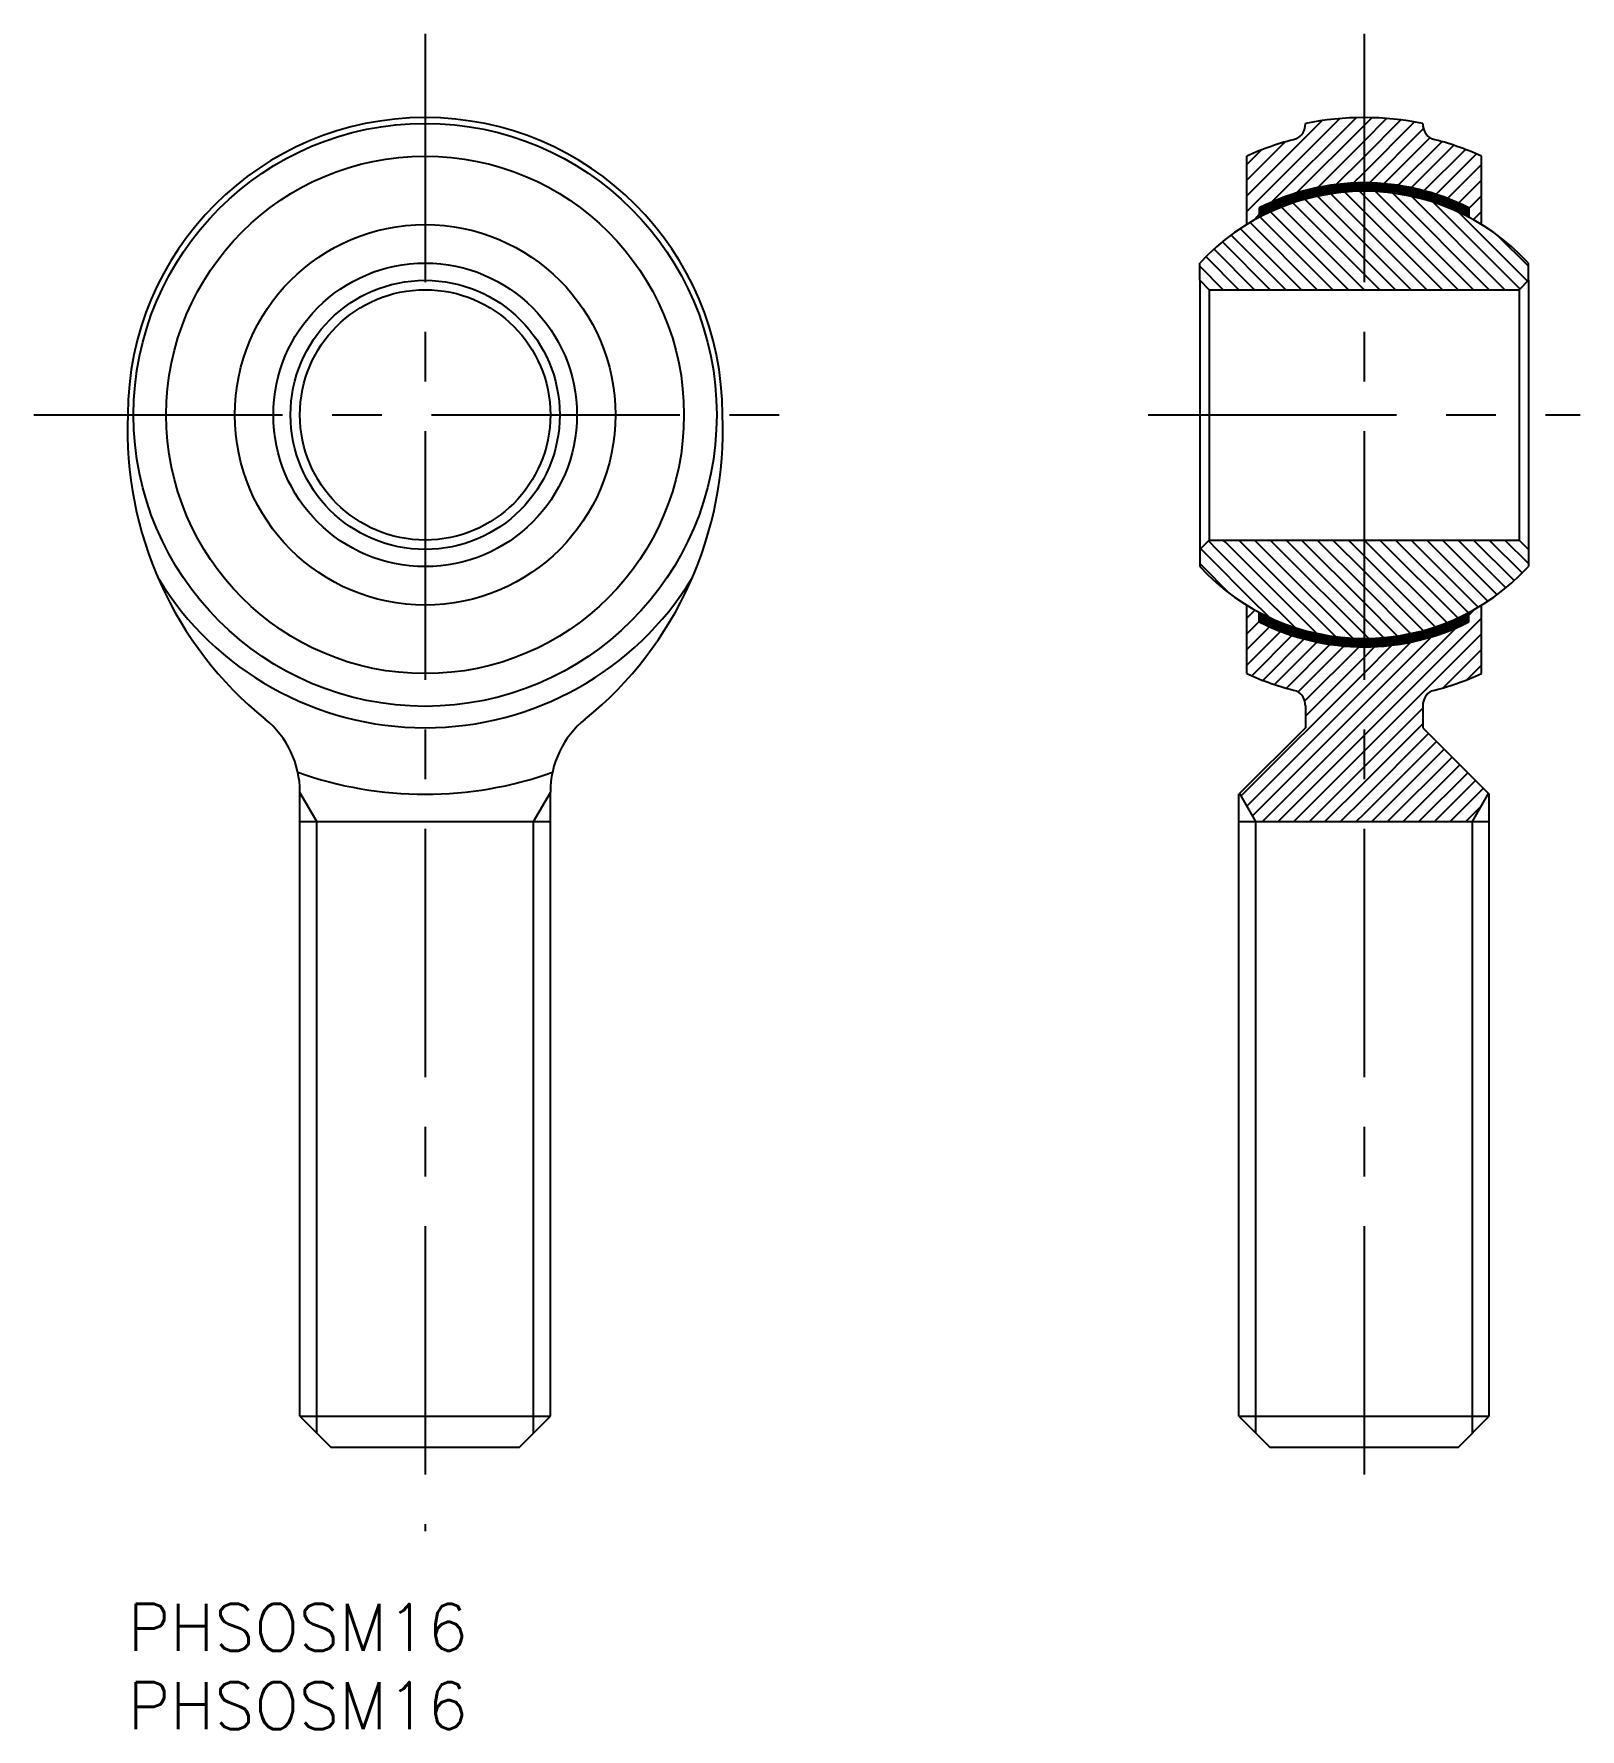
# Model space of a CAD drawing. Extents: x -6 to 93, y -8 to 100.
import ezdxf

# ---------------------------------------------------------------- set-up
doc = ezdxf.new("R2010")
doc.units = 0
doc.header["$LTSCALE"] = 0.5
doc.linetypes.add('CENTER', pattern=[50.8, 31.75, -6.35, 6.35, -6.35])
for name, color, linetype in [('MSM_CENTER', 1, 'CENTER'), ('MSM_CONTINUOUS', 7, 'CONTINUOUS'), ('MSM_NARROW', 5, 'CONTINUOUS'), ('MSM_PART_NUMBER', 7, 'CONTINUOUS')]:
    doc.layers.add(name, color=color, linetype=linetype)
doc.styles.get("Standard").update_dxf_attribs({"font": 'txt.shx', "height": 3, "bigfont": 'bigfont.shx'})

msp = doc.modelspace()

# ---------------------------------------------------------------- linework, layer by layer
at = {"layer": 'MSM_CENTER'}
for p, q in [((19, 100.35), (19, 4.65)), ((79, 100.35), (79, 5.65)), ((-6, 76), (44, 76)), ((65.2, 76), (92.8, 76))]:
    msp.add_line(p, q, dxfattribs=at)
at = {"layer": 'MSM_CONTINUOUS'}
for p, q in [((75.25, 94.6), (75.25, 94.63)), ((82.75, 94.6), (82.75, 94.63)), ((71.5, 88.16), (71.5, 92.54)), ((86.5, 88.16), (86.5, 92.54)), ((72.3, 89.23), (72.3, 88.62)), ((85.7, 89.23), (85.7, 88.62)), ((68.5, 84.6), (68.5, 85.69)), ((89.5, 84.6), (89.5, 85.69)), ((68.5, 84.6), (69.1, 84)), ((68.5, 84.6), (68.5, 67.4)), ((89.5, 84.6), (88.9, 84)), ((89.5, 84.6), (89.5, 67.4)), ((69.1, 84), (88.9, 84)), ((69.1, 84), (69.1, 68)), ((88.9, 84), (88.9, 68)), ((68.5, 67.4), (69.1, 68)), ((68.5, 67.4), (68.5, 66.31)), ((69.1, 68), (88.9, 68)), ((89.5, 67.4), (88.9, 68)), ((89.5, 67.4), (89.5, 66.31)), ((71.5, 59.46), (71.5, 63.84)), ((72.3, 62.77), (72.3, 63.38)), ((85.7, 62.77), (85.7, 63.38)), ((86.5, 59.46), (86.5, 63.84)), ((75.25, 57.4), (75.25, 56)), ((82.75, 57.4), (82.75, 56)), ((75.25, 56), (71, 51.75)), ((82.75, 56), (87, 51.75)), ((11, 12), (11, 51.89)), ((27, 12), (27, 51.89)), ((71, 12), (71, 51.75)), ((87, 12), (87, 51.75)), ((11, 50), (27, 50)), ((71, 50), (87, 50)), ((11, 12), (27, 12)), ((11, 12), (13, 10)), ((25, 10), (27, 12)), ((71, 12), (87, 12)), ((71, 12), (73, 10)), ((85, 10), (87, 12)), ((25, 10), (13, 10)), ((85, 10), (73, 10))]:
    msp.add_line(p, q, dxfattribs=at)
for radius in [18.63, 16.54, 12.16, 9.7, 8.6, 8]:
    msp.add_circle((19, 76), radius, dxfattribs=at)
for centre, radius, start, end in [((19, 76), 19, 0, 180), ((74.15, 94.6), 1.1, 299.2292, 0), ((79, 76), 19, 78.6169, 101.3831), ((83.85, 94.6), 1.1, 180, 240.7708), ((79, 76), 18.16, 103.7389, 114.3937), ((79, 76), 18.16, 65.6063, 76.2611), ((79, 76), 14.29, 42.7114, 137.2886), ((79, 76), 14.83, 63.1318, 116.8682), ((23.77, 75.02), 23.79, 177.641, 230.9446), ((14.23, 75.02), 23.79, 309.0554, 2.359), ((79, 76), 14.29, 222.7114, 317.2886), ((19, 76), 20, 211.4825, 328.5175), ((79, 76), 14.83, 243.1318, 296.8682), ((79, 76), 18.16, 245.6063, 256.2611), ((79, 76), 18.16, 283.7389, 294.3937), ((74.15, 57.4), 1.1, 0, 60.7708), ((83.85, 57.4), 1.1, 119.2292, 180), ((5, 51.89), 6, 0, 50.9446), ((33, 51.89), 6, 129.0554, 180), ((19, 76), 24.25, 250.3982, 289.6018)]:
    msp.add_arc(centre, radius, start, end, dxfattribs=at)
at = {"layer": 'MSM_NARROW'}
for p, q in [((71.5, 89), (77.43, 94.93)), ((71.5, 90), (76.31, 94.81)), ((73.11, 89.61), (78.49, 94.99)), ((74.69, 90.19), (79, 94.5)), ((79, 94.5), (79.49, 94.99)), ((79, 93.5), (80.44, 94.94)), ((79, 92.5), (81.35, 94.85)), ((79, 91.5), (82.22, 94.72)), ((79.32, 90.82), (82.8, 94.3)), ((71.5, 91), (73.94, 93.44)), ((76.02, 90.52), (79, 93.5)), ((80.27, 90.77), (83.21, 93.71)), ((81.16, 90.66), (83.96, 93.46)), ((82.01, 90.51), (84.73, 93.23)), ((71.5, 92), (72.42, 92.92)), ((77.22, 90.72), (79, 92.5)), ((82.82, 90.32), (85.47, 92.97)), ((83.59, 90.09), (86.18, 92.68)), ((78.31, 90.81), (79, 91.5)), ((84.33, 89.83), (86.5, 92)), ((74.01, 89.39), (74.01, 89.96)), ((74.12, 89.43), (74.12, 90)), ((74.23, 89.46), (74.23, 90.03)), ((74.33, 89.5), (74.33, 90.07)), ((74.44, 89.54), (74.44, 90.1)), ((74.55, 89.57), (74.55, 90.14)), ((74.65, 89.61), (74.65, 90.17)), ((74.76, 89.64), (74.76, 90.21)), ((74.86, 89.67), (74.86, 90.24)), ((74.97, 89.7), (74.97, 90.26)), ((75.08, 89.73), (75.08, 90.29)), ((75.18, 89.76), (75.18, 90.32)), ((75.29, 89.79), (75.29, 90.35)), ((75.39, 89.82), (75.39, 90.38)), ((75.5, 89.85), (75.5, 90.41)), ((75.61, 89.88), (75.61, 90.43)), ((75.71, 89.9), (75.71, 90.46)), ((75.82, 89.93), (75.82, 90.48)), ((75.92, 89.95), (75.92, 90.5)), ((76.03, 89.97), (76.03, 90.52)), ((79, 87), (76.03, 89.97)), ((76.14, 89.99), (76.14, 90.54)), ((76.24, 90.02), (76.24, 90.57)), ((76.35, 90.04), (76.35, 90.59)), ((76.45, 90.06), (76.45, 90.61)), ((76.56, 90.08), (76.56, 90.62)), ((76.67, 90.09), (76.67, 90.64)), ((76.77, 90.11), (76.77, 90.65)), ((76.88, 90.13), (76.88, 90.67)), ((79, 88), (76.88, 90.12)), ((76.98, 90.14), (76.98, 90.69)), ((77.09, 90.16), (77.09, 90.7)), ((77.2, 90.17), (77.2, 90.72)), ((77.3, 90.19), (77.3, 90.73)), ((77.41, 90.2), (77.41, 90.74)), ((77.52, 90.21), (77.52, 90.75)), ((77.62, 90.22), (77.62, 90.76)), ((77.73, 90.23), (77.73, 90.77)), ((79, 89), (77.77, 90.23)), ((77.83, 90.24), (77.83, 90.78)), ((77.94, 90.25), (77.94, 90.79)), ((78.05, 90.26), (78.05, 90.8)), ((78.15, 90.26), (78.15, 90.8)), ((78.26, 90.27), (78.26, 90.81)), ((78.36, 90.27), (78.36, 90.81)), ((78.47, 90.27), (78.47, 90.81)), ((78.58, 90.28), (78.58, 90.82)), ((78.68, 90.28), (78.68, 90.82)), ((79, 90), (78.72, 90.28)), ((78.79, 90.28), (78.79, 90.82)), ((78.89, 90.29), (78.89, 90.83)), ((79, 90.29), (79, 90.83)), ((85, 84), (79, 90)), ((79.11, 90.29), (79.11, 90.83)), ((79.21, 90.28), (79.21, 90.82)), ((79.32, 90.28), (79.32, 90.82)), ((79.42, 90.28), (79.42, 90.82)), ((79.53, 90.27), (79.53, 90.81)), ((79.64, 90.27), (79.64, 90.81)), ((86, 84), (79.73, 90.27)), ((79.74, 90.27), (79.74, 90.81)), ((79.85, 90.26), (79.85, 90.8)), ((79.95, 90.26), (79.95, 90.8)), ((80.06, 90.25), (80.06, 90.79)), ((80.17, 90.24), (80.17, 90.78)), ((80.27, 90.23), (80.27, 90.77)), ((80.38, 90.22), (80.38, 90.76)), ((80.48, 90.21), (80.48, 90.75)), ((80.59, 90.2), (80.59, 90.74)), ((80.7, 90.19), (80.7, 90.73)), ((80.8, 90.17), (80.8, 90.72)), ((87, 84), (80.83, 90.17)), ((80.91, 90.16), (80.91, 90.7)), ((81.02, 90.14), (81.02, 90.69)), ((81.12, 90.13), (81.12, 90.67)), ((81.23, 90.11), (81.23, 90.65)), ((81.33, 90.09), (81.33, 90.64)), ((81.44, 90.08), (81.44, 90.62)), ((81.55, 90.06), (81.55, 90.61)), ((81.65, 90.04), (81.65, 90.59)), ((81.76, 90.02), (81.76, 90.57)), ((81.86, 89.99), (81.86, 90.54)), ((81.97, 89.97), (81.97, 90.52)), ((88, 84), (82.05, 89.95)), ((82.08, 89.95), (82.08, 90.5)), ((82.18, 89.93), (82.18, 90.48)), ((82.29, 89.9), (82.29, 90.46)), ((82.39, 89.88), (82.39, 90.43)), ((82.5, 89.85), (82.5, 90.41)), ((82.61, 89.82), (82.61, 90.38)), ((82.71, 89.79), (82.71, 90.35)), ((82.82, 89.76), (82.82, 90.32)), ((82.92, 89.73), (82.92, 90.29)), ((83.03, 89.7), (83.03, 90.26)), ((83.14, 89.67), (83.14, 90.24)), ((83.24, 89.64), (83.24, 90.21)), ((83.35, 89.61), (83.35, 90.17)), ((83.45, 89.57), (83.45, 90.14)), ((83.56, 89.54), (83.56, 90.1)), ((83.67, 89.5), (83.67, 90.07)), ((83.77, 89.46), (83.77, 90.03)), ((83.88, 89.43), (83.88, 90)), ((83.99, 89.39), (83.99, 89.96)), ((85.04, 89.54), (86.5, 91)), ((85.7, 89.2), (86.5, 90)), ((72.32, 88.63), (72.32, 89.24)), ((72.42, 88.68), (72.42, 89.29)), ((72.53, 88.74), (72.53, 89.34)), ((72.64, 88.79), (72.64, 89.39)), ((72.74, 88.84), (72.74, 89.44)), ((72.85, 88.89), (72.85, 89.49)), ((72.95, 88.94), (72.95, 89.54)), ((78, 84), (73.02, 88.98)), ((73.06, 89), (73.06, 89.59)), ((73.17, 89.04), (73.17, 89.63)), ((73.27, 89.09), (73.27, 89.67)), ((73.38, 89.13), (73.38, 89.71)), ((73.48, 89.18), (73.48, 89.76)), ((73.59, 89.22), (73.59, 89.8)), ((73.7, 89.26), (73.7, 89.84)), ((79, 84), (73.72, 89.28)), ((73.8, 89.31), (73.8, 89.88)), ((73.91, 89.35), (73.91, 89.93)), ((79, 85), (74.45, 89.55)), ((79, 86), (75.22, 89.78)), ((84, 84), (79, 89)), ((88.95, 84.05), (83.41, 89.59)), ((84.09, 89.35), (84.09, 89.93)), ((84.2, 89.31), (84.2, 89.88)), ((84.3, 89.26), (84.3, 89.84)), ((84.41, 89.22), (84.41, 89.8)), ((84.52, 89.18), (84.52, 89.76)), ((84.62, 89.13), (84.62, 89.71)), ((84.73, 89.09), (84.73, 89.67)), ((84.83, 89.04), (84.83, 89.63)), ((84.94, 89), (84.94, 89.59)), ((85.05, 88.94), (85.05, 89.54)), ((89.45, 84.55), (85.06, 88.94)), ((85.15, 88.89), (85.15, 89.49)), ((85.26, 88.84), (85.26, 89.44)), ((85.36, 88.79), (85.36, 89.39)), ((85.47, 88.74), (85.47, 89.34)), ((85.58, 88.68), (85.58, 89.29)), ((85.68, 88.63), (85.68, 89.24)), ((85.97, 88.47), (86.5, 89)), ((75, 84), (71.1, 87.9)), ((76, 84), (71.71, 88.29)), ((71.88, 88.38), (72.3, 88.8)), ((77, 84), (72.36, 88.64)), ((83, 84), (79, 88)), ((73, 84), (69.95, 87.05)), ((74, 84), (70.51, 87.49)), ((82, 84), (79, 87)), ((89.5, 85.5), (87.57, 87.43)), ((71, 84), (68.9, 86.1)), ((72, 84), (69.41, 86.59)), ((81, 84), (79, 86)), ((70, 84), (68.5, 85.5)), ((80, 84), (79, 85)), ((69.12, 66.88), (68.55, 67.45)), ((69.64, 67.36), (69.05, 67.95)), ((72.13, 64.87), (69.64, 67.36)), ((70.16, 67.84), (70, 68)), ((72.52, 65.48), (70.16, 67.84)), ((72.9, 66.1), (71, 68)), ((73.28, 66.72), (72, 68)), ((73.66, 67.34), (73, 68)), ((79, 62), (73.66, 67.34)), ((74.04, 67.96), (74, 68)), ((79, 63), (74.04, 67.96)), ((79, 64), (75, 68)), ((79, 65), (76, 68)), ((79, 66), (77, 68)), ((79, 67), (78, 68)), ((84.28, 62.72), (79, 68)), ((84.98, 63.02), (80, 68)), ((85.64, 63.36), (81, 68)), ((86.29, 63.71), (82, 68)), ((86.9, 64.1), (83, 68)), ((87.49, 64.51), (84, 68)), ((88.05, 64.95), (85, 68)), ((88.59, 65.41), (86, 68)), ((89.1, 65.9), (87, 68)), ((89.5, 66.5), (88, 68)), ((68.6, 66.4), (68.5, 66.5)), ((70.43, 64.57), (68.6, 66.4)), ((71.75, 64.25), (69.12, 66.88)), ((77.17, 61.83), (72.9, 66.1)), ((78.27, 61.73), (73.28, 66.72)), ((83.55, 62.45), (79, 67)), ((75.95, 62.05), (72.52, 65.48)), ((82.78, 62.22), (79, 66)), ((72.94, 63.06), (71.75, 64.25)), ((74.59, 62.41), (72.13, 64.87)), ((81.97, 62.03), (79, 65)), ((81.12, 61.88), (79, 64)), ((71.5, 63), (72.03, 63.53)), ((72.32, 62.76), (72.32, 63.37)), ((72.42, 62.71), (72.42, 63.32)), ((72.53, 62.66), (72.53, 63.26)), ((72.64, 62.61), (72.64, 63.21)), ((72.74, 62.56), (72.74, 63.16)), ((72.85, 62.51), (72.85, 63.11)), ((72.95, 62.46), (72.95, 63.06)), ((73.06, 62.41), (73.06, 63)), ((73.17, 62.37), (73.17, 62.96)), ((73.27, 62.33), (73.27, 62.91)), ((73.38, 62.29), (73.38, 62.87)), ((80.23, 61.77), (79, 63)), ((79, 55.5), (86.5, 63)), ((84.62, 62.29), (84.62, 62.87)), ((84.73, 62.33), (84.73, 62.91)), ((84.83, 62.37), (84.83, 62.96)), ((84.94, 62.41), (84.94, 63)), ((85.05, 62.46), (85.05, 63.06)), ((85.15, 62.51), (85.15, 63.11)), ((85.26, 62.56), (85.26, 63.16)), ((85.36, 62.61), (85.36, 63.21)), ((85.47, 62.66), (85.47, 63.26)), ((85.58, 62.71), (85.58, 63.32)), ((85.68, 62.76), (85.68, 63.37)), ((85.7, 63.2), (86.12, 63.62)), ((71.5, 62), (72.3, 62.8)), ((71.5, 61), (72.96, 62.46)), ((71.5, 60), (73.67, 62.17)), ((71.82, 59.32), (74.41, 61.91)), ((73.48, 62.24), (73.48, 62.82)), ((73.59, 62.2), (73.59, 62.78)), ((73.7, 62.16), (73.7, 62.74)), ((73.8, 62.12), (73.8, 62.69)), ((73.91, 62.07), (73.91, 62.65)), ((74.01, 62.04), (74.01, 62.61)), ((74.12, 62), (74.12, 62.57)), ((74.23, 61.97), (74.23, 62.54)), ((74.33, 61.93), (74.33, 62.5)), ((74.44, 61.9), (74.44, 62.46)), ((74.55, 61.86), (74.55, 62.43)), ((74.65, 61.83), (74.65, 62.39)), ((74.76, 61.79), (74.76, 62.36)), ((74.86, 61.76), (74.86, 62.33)), ((74.97, 61.74), (74.97, 62.3)), ((75.08, 61.71), (75.08, 62.27)), ((75.18, 61.68), (75.18, 62.24)), ((75.29, 61.65), (75.29, 62.21)), ((75.39, 61.62), (75.39, 62.18)), ((75.5, 61.59), (75.5, 62.15)), ((75.61, 61.57), (75.61, 62.12)), ((75.71, 61.54), (75.71, 62.1)), ((75.82, 61.52), (75.82, 62.07)), ((75.92, 61.5), (75.92, 62.05)), ((76.03, 61.48), (76.03, 62.03)), ((76.14, 61.46), (76.14, 62.01)), ((76.24, 61.43), (76.24, 61.98)), ((76.35, 61.41), (76.35, 61.96)), ((76.45, 61.39), (76.45, 61.94)), ((76.56, 61.38), (76.56, 61.92)), ((76.67, 61.36), (76.67, 61.91)), ((76.77, 61.35), (76.77, 61.89)), ((76.88, 61.33), (76.88, 61.87)), ((76.98, 61.31), (76.98, 61.86)), ((77.09, 61.3), (77.09, 61.84)), ((77.2, 61.28), (77.2, 61.83)), ((77.3, 61.27), (77.3, 61.81)), ((77.41, 61.26), (77.41, 61.8)), ((77.52, 61.25), (77.52, 61.79)), ((77.62, 61.24), (77.62, 61.78)), ((77.73, 61.23), (77.73, 61.77)), ((77.83, 61.22), (77.83, 61.76)), ((79, 56.5), (84.89, 62.39)), ((79.28, 61.72), (79, 62)), ((79, 54.5), (86.5, 62)), ((79, 57.5), (83.31, 61.81)), ((80.17, 61.22), (80.17, 61.76)), ((80.27, 61.23), (80.27, 61.77)), ((80.38, 61.24), (80.38, 61.78)), ((80.48, 61.25), (80.48, 61.79)), ((80.59, 61.26), (80.59, 61.8)), ((80.7, 61.27), (80.7, 61.81)), ((80.8, 61.28), (80.8, 61.83)), ((80.91, 61.3), (80.91, 61.84)), ((81.02, 61.31), (81.02, 61.86)), ((81.12, 61.33), (81.12, 61.87)), ((81.23, 61.35), (81.23, 61.89)), ((81.33, 61.36), (81.33, 61.91)), ((81.44, 61.38), (81.44, 61.92)), ((81.55, 61.39), (81.55, 61.94)), ((81.65, 61.41), (81.65, 61.96)), ((81.76, 61.43), (81.76, 61.98)), ((81.86, 61.46), (81.86, 62.01)), ((81.97, 61.48), (81.97, 62.03)), ((82.08, 61.5), (82.08, 62.05)), ((82.18, 61.52), (82.18, 62.07)), ((82.29, 61.54), (82.29, 62.1)), ((82.39, 61.57), (82.39, 62.12)), ((82.5, 61.59), (82.5, 62.15)), ((82.61, 61.62), (82.61, 62.18)), ((82.71, 61.65), (82.71, 62.21)), ((82.82, 61.68), (82.82, 62.24)), ((82.92, 61.71), (82.92, 62.27)), ((83.03, 61.74), (83.03, 62.3)), ((83.14, 61.76), (83.14, 62.33)), ((83.24, 61.79), (83.24, 62.36)), ((83.35, 61.83), (83.35, 62.39)), ((83.45, 61.86), (83.45, 62.43)), ((83.56, 61.9), (83.56, 62.46)), ((83.67, 61.93), (83.67, 62.5)), ((83.77, 61.97), (83.77, 62.54)), ((83.88, 62), (83.88, 62.57)), ((83.99, 62.04), (83.99, 62.61)), ((84.09, 62.07), (84.09, 62.65)), ((84.2, 62.12), (84.2, 62.69)), ((84.3, 62.16), (84.3, 62.74)), ((84.41, 62.2), (84.41, 62.78)), ((84.52, 62.24), (84.52, 62.82)), ((72.53, 59.03), (75.18, 61.68)), ((73.27, 58.77), (75.99, 61.49)), ((74.04, 58.54), (76.84, 61.34)), ((74.79, 58.29), (77.73, 61.23)), ((75.2, 57.7), (78.68, 61.18)), ((77.94, 61.21), (77.94, 61.75)), ((78.05, 61.2), (78.05, 61.74)), ((78.15, 61.2), (78.15, 61.74)), ((78.26, 61.19), (78.26, 61.73)), ((78.36, 61.19), (78.36, 61.73)), ((78.47, 61.19), (78.47, 61.73)), ((78.58, 61.18), (78.58, 61.72)), ((78.68, 61.18), (78.68, 61.72)), ((78.79, 61.18), (78.79, 61.72)), ((78.89, 61.17), (78.89, 61.71)), ((79, 61.17), (79, 61.71)), ((79, 58.5), (81.98, 61.48)), ((79, 59.5), (80.78, 61.28)), ((79, 60.5), (79.69, 61.19)), ((79.11, 61.17), (79.11, 61.71)), ((79.21, 61.18), (79.21, 61.72)), ((79.32, 61.18), (79.32, 61.72)), ((79.42, 61.18), (79.42, 61.72)), ((79.53, 61.19), (79.53, 61.73)), ((79.64, 61.19), (79.64, 61.73)), ((79.74, 61.19), (79.74, 61.73)), ((79.85, 61.2), (79.85, 61.74)), ((79.95, 61.2), (79.95, 61.74)), ((80.06, 61.21), (80.06, 61.75)), ((84.06, 58.56), (86.5, 61)), ((75.25, 56.75), (79, 60.5)), ((85.58, 59.08), (86.5, 60)), ((71.14, 51.64), (79, 59.5)), ((71.5, 51), (79, 58.5)), ((71.87, 50.37), (79, 57.5)), ((72.5, 50), (79, 56.5)), ((79, 53.5), (82.75, 57.25)), ((73.5, 50), (79, 55.5)), ((79, 52.5), (82.75, 56.25)), ((79, 51.5), (83.12, 55.63)), ((74.5, 50), (79, 54.5)), ((79, 50.5), (83.62, 55.13)), ((79.5, 50), (84.12, 54.63)), ((75.5, 50), (79, 53.5)), ((80.5, 50), (84.62, 54.13)), ((81.5, 50), (85.12, 53.63)), ((82.5, 50), (85.62, 53.13)), ((76.5, 50), (79, 52.5)), ((83.5, 50), (86.12, 52.63)), ((84.5, 50), (86.62, 52.13)), ((12.08, 50), (11, 51.87)), ((25.92, 50), (27, 51.87)), ((72.08, 50), (71.05, 51.8)), ((77.5, 50), (79, 51.5)), ((85.5, 50), (86.49, 50.99)), ((85.92, 50), (86.95, 51.8)), ((12.08, 10.92), (12.08, 50)), ((25.92, 10.92), (25.92, 50)), ((72.08, 10.92), (72.08, 50)), ((78.5, 50), (79, 50.5)), ((85.92, 10.92), (85.92, 50))]:
    msp.add_line(p, q, dxfattribs=at)

# ---------------------------------------------------------------- texts
at = {"layer": 'MSM_PART_NUMBER'}
for p in [(0, -3), (0, -8)]:
    msp.add_text('PHSOSM16', height=3, dxfattribs=at).set_placement(p)

doc.saveas('drawing.dxf')
